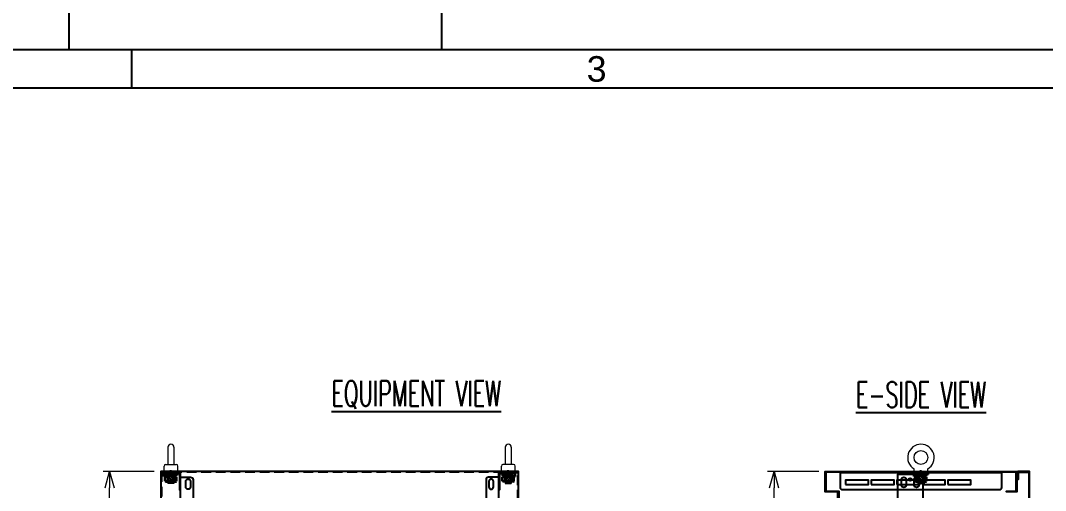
# Model space of a CAD drawing. Header units: millimetres. Extents: x 28713 to 59118, y -54378 to -19615.
# Drawn here: x 37368 to 39374, y -34504 to -33584 of the extents above; entities that cross this region are included whole.
import ezdxf
from ezdxf.enums import TextEntityAlignment as Align

# ---------------------------------------------------------------- set-up
doc = ezdxf.new("R2010")
doc.units = ezdxf.units.MM
doc.header["$LTSCALE"] = 3
for name, pattern in [('ACAD_ISO04W100', [30, 24, -3, 0, -3]), ('CACHE2', [4.7625, 3.175, -1.5875]), ('HIDDEN', [9.525, 6.35, -3.175])]:
    doc.linetypes.add(name, pattern=pattern)
for name, color, linetype in [('@.DM. NÉT CHÍNH', 7, 'Continuous'), ('@.TEXT', 7, 'Continuous'), ('@.VISIBLE', 7, 'Continuous'), ('centerline', 6, 'ACAD_ISO04W100'), ('dim', 7, 'Continuous'), ('equipments', 2, 'Continuous')]:
    doc.layers.add(name, color=color, linetype=linetype)
doc.layers.add('FORT', color=2, linetype='Continuous', lineweight=35)
doc.layers.add('POINTILLE', color=8, linetype='CACHE2', lineweight=25)
doc.styles.add('Ann_w01', font='romans.shx', dxfattribs={"width": 0.6, "bigfont": 'chineset.shx'})
doc.styles.add('Arial', font='arial.ttf')
doc.dimstyles.new('Dim 01_SC25', dxfattribs={"dimscale": 25, "dimtxt": 2, "dimasz": 1.3, "dimexe": 0.5, "dimexo": 0.5, "dimgap": 0.5, "dimtad": 1, "dimdec": 1, "dimzin": 12, "dimdsep": 46, "dimtxsty": 'Ann_w01', "dimblk": 'OPEN30', "dimcen": 1.5, "dimclrd": 6, "dimclre": 6, "dimclrt": 3, "dimadec": 1, "dimazin": 3, "dimtm": 1e-09, "dimtfac": 1, "dimtdec": 1, "dimtmove": 0, "dimatfit": 3, "dimldrblk": 'OPEN30', "dimfxl": 1, "dimtolj": 1, "dimlwd": 20, "dimlwe": 20, "dimarcsym": 0})

# ---------------------------------------------------------------- blocks, each defined once
blk = doc.blocks.new('KHUNG BAN VE (Made by Tung)')
at = {"layer": '@.VISIBLE', "color": 8}
blk.add_line((148.5, 207), (148.5, 210), dxfattribs=at)
for points in [[(0, 0), (297, 0), (297, 210), (0, 210)], [(3, 3), (294, 3), (294, 207), (3, 207)]]:
    blk.add_lwpolyline(points, close=True, dxfattribs=at)
at = {"layer": '@.TEXT', "color": 1, "style": 'Arial'}
blk.add_text('3', height=2, dxfattribs=at).set_placement((184.875, 208.5), align=Align.MIDDLE_CENTER)
for tag, height, p in [('DESIGNER_NAME', 2, (38, 15.5)), ('PROJECT_CODE', 2, (258.5, 15.5)), ('SCALE', 2, (289, 15.5)), ('APPROVED_NAME', 2, (38, 10.5)), ('CUSTOMER_NAME', 2, (258.5, 10.5)), ('PAGE', 2, (289, 10.5)), ('DRAWING_NAME', 4, (173, 8)), ('TOTAL', 2, (289, 5.5))]:
    blk.add_attdef(tag, text='', height=height, dxfattribs=at).set_placement(p, align=Align.MIDDLE_CENTER)
blk = doc.blocks.new('_Open30')
at = {"color": 0, "linetype": 'ByBlock', "lineweight": -2}
for p, q in [((-1, 0.268), (0, 0)), ((0, 0), (-1, -0.268)), ((0, 0), (-1, 0))]:
    blk.add_line(p, q, dxfattribs=at)
blk = doc.blocks.new('*D246')
at = {"layer": 'Defpoints', "color": 0, "transparency": 16777216}
for p in [(38842.4, -34466.3), (38942.4, -34466.3), (38942.4, -36166.3)]:
    blk.add_point(p, dxfattribs=at)
at = {"layer": 'dim', "color": 6, "lineweight": 20, "transparency": 16777216}
for p, q in [((38929.9, -34466.3), (38829.9, -34466.3)), ((38842.4, -36133.8), (38842.4, -34498.8)), ((38929.9, -36166.3), (38829.9, -36166.3))]:
    blk.add_line(p, q, dxfattribs=at)
at = {"layer": 'dim', "color": 6, "lineweight": 20, "transparency": 16777216, "xscale": 32.5, "yscale": 32.5, "zscale": 32.5}
for p, rotation in [((38842.4, -34466.3), 90), ((38842.4, -36166.3), 270)]:
    blk.add_blockref('_Open30', p, dxfattribs=dict(at, rotation=rotation))
at = {"layer": 'dim', "color": 3, "transparency": 16777216, "insert": (38804.9, -35316.3), "char_height": 50, "attachment_point": 5, "rotation": 90, "style": 'Ann_w01'}
blk.add_mtext('\\A1;1700', dxfattribs=at)
blk = doc.blocks.new('*D251')
at = {"layer": 'Defpoints', "color": 0, "transparency": 16777216}
for p in [(37542.4, -34466.3), (37642.4, -34466.3), (37642.4, -36166.3)]:
    blk.add_point(p, dxfattribs=at)
at = {"layer": 'dim', "color": 6, "lineweight": 20, "transparency": 16777216}
for p, q in [((37629.9, -34466.3), (37529.9, -34466.3)), ((37542.4, -36133.8), (37542.4, -34498.8)), ((37629.9, -36166.3), (37529.9, -36166.3))]:
    blk.add_line(p, q, dxfattribs=at)
at = {"layer": 'dim', "color": 6, "lineweight": 20, "transparency": 16777216, "xscale": 32.5, "yscale": 32.5, "zscale": 32.5}
for p, rotation in [((37542.4, -34466.3), 90), ((37542.4, -36166.3), 270)]:
    blk.add_blockref('_Open30', p, dxfattribs=dict(at, rotation=rotation))
at = {"layer": 'dim', "color": 3, "transparency": 16777216, "insert": (37504.9, -35316.3), "char_height": 50, "attachment_point": 5, "rotation": 90, "style": 'Ann_w01'}
blk.add_mtext('\\A1;1700', dxfattribs=at)
blk = doc.blocks.new('HM12_COTE')
at = {"layer": 'FORT'}
for p, q in [((-11, 9.2), (-9.5, 10)), ((-11, 0.8), (-11, 9.2)), ((-9.5, 0), (-11, 0.8)), ((9.5, 10), (-9.5, 10)), ((-9.5, 0), (9.5, 0)), ((-5.5, 0.8), (-5.5, 9.2)), ((5.5, 0.8), (5.5, 9.2)), ((11, 9.2), (9.5, 10)), ((9.5, 0), (11, 0.8)), ((11, 0.8), (11, 9.2))]:
    blk.add_line(p, q, dxfattribs=at)
for centre, radius, start, end in [((-8.2, 5.1), 4.86, 55.6159, 124.3841), ((-8.2, 4.9), 4.86, 235.6159, 304.3841), ((0, -8.2), 18.2, 72.4121, 107.5879), ((0, 18.2), 18.2, 252.4121, 287.5879), ((8.2, 5.1), 4.86, 55.6159, 124.3841), ((8.2, 4.9), 4.86, 235.6159, 304.3841)]:
    blk.add_arc(centre, radius, start, end, dxfattribs=at)
blk = doc.blocks.new('CALE_M12_IPN')
at = {"layer": 'FORT'}
for p, q in [((-13.5, 3.61), (13.5, 3.61)), ((-13.5, -1.89), (-13.5, 3.61)), ((13.5, 1.89), (-13.5, -1.89)), ((13.5, 3.61), (13.5, 1.89))]:
    blk.add_line(p, q, dxfattribs=at)
at = {"layer": 'POINTILLE'}
for p, q in [((-7, 3.61), (-7, -0.98)), ((7, 3.61), (7, 0.98))]:
    blk.add_line(p, q, dxfattribs=at)
blk = doc.blocks.new('RONDELLE_M12')
at = {"layer": 'FORT'}
blk.add_lwpolyline([(-13.5, 2.5), (-13.5, 0), (13.5, 0), (13.5, 2.5)], close=True, dxfattribs=at)
at = {"layer": 'POINTILLE'}
for p, q in [((-7, 0), (-7, 2.5)), ((7, 0), (7, 2.5))]:
    blk.add_line(p, q, dxfattribs=at)

msp = doc.modelspace()

# ---------------------------------------------------------------- linework, layer by layer
msp.add_line((38192.02, -32930.75), (38192.02, -33641.41))
at = {"color": 1}
msp.add_line((39287.42, -34469.3), (38972.42, -34469.3), dxfattribs=at)
for points in [[(37463.55, -30227.61), (39906.31, -30227.61), (39906.31, -33641.41), (37463.55, -33641.41)], [(37642.42, -36066.3), (38342.42, -36066.3), (38342.42, -34466.3), (37642.42, -34466.3)], [(38967.42, -34531.3), (38967.42, -34506.3), (38942.42, -34506.3), (38942.42, -34466.3), (39317.42, -34466.3), (39317.42, -34506.3), (39297.42, -34506.3), (39297.42, -34504.8), (39315.92, -34504.8), (39315.92, -34467.8), (38943.92, -34467.8), (38943.92, -34504.8), (38968.92, -34504.8), (38968.92, -34531.3)]]:
    msp.add_lwpolyline(points, close=True)
at = {"linetype": 'HIDDEN'}
msp.add_lwpolyline([(37643.92, -36064.8), (38340.92, -36064.8), (38340.92, -34467.8), (37643.92, -34467.8)], close=True, dxfattribs=at)
at = {"color": 1}
for points in [[(37680.92, -34502.8), (37680.92, -34467.8), (37643.92, -34467.8), (37643.92, -34469.3), (37679.42, -34469.3), (37679.42, -34502.8)], [(38303.92, -34502.8), (38303.92, -34467.8), (38340.92, -34467.8), (38340.92, -34469.3), (38305.42, -34469.3), (38305.42, -34502.8)], [(38982.42, -34492.3), (39027.42, -34492.3), (39027.42, -34483.3), (38982.42, -34483.3)], [(39032.42, -34492.3), (39077.42, -34492.3), (39077.42, -34483.3), (39032.42, -34483.3)], [(39082.42, -34492.3), (39127.42, -34492.3), (39127.42, -34483.3), (39082.42, -34483.3)], [(39132.42, -34492.3), (39177.42, -34492.3), (39177.42, -34483.3), (39132.42, -34483.3)], [(39182.42, -34492.3), (39227.42, -34492.3), (39227.42, -34483.3), (39182.42, -34483.3)]]:
    msp.add_lwpolyline(points, close=True, dxfattribs=at)
msp.add_lwpolyline([(38972.42, -34497.8), (38972.42, -34467.8), (39287.42, -34467.8), (39287.42, -34497.8, -0.4142136), (39282.42, -34502.8), (38977.42, -34502.8, -0.4142136)], format="xyb", close=True, dxfattribs=at)
at = {"color": 4}
msp.add_lwpolyline([(39340.92, -36064.8), (39320.92, -36064.8), (39320.92, -36051.3), (39319.42, -36051.3), (39319.42, -36066.3), (39342.42, -36066.3), (39342.42, -34466.3), (39319.42, -34466.3), (39319.42, -34481.3), (39320.92, -34481.3), (39320.92, -34467.8), (39340.92, -34467.8)], close=True, dxfattribs=at)
at = {"color": 151}
for points in [[(37680.92, -34477.8), (37700.92, -34477.8, -0.4142136), (37705.92, -34482.8), (37705.92, -36049.8, -0.4142136), (37700.92, -36054.8), (37680.92, -36054.8)], [(37691.42, -34496.8), (37691.42, -34485.8, -0.4142136), (37695.92, -34481.3), (37695.92, -34481.3, -0.4142136), (37700.42, -34485.8), (37700.42, -34496.8, -0.4142136), (37695.92, -34501.3), (37695.92, -34501.3, -0.4142136)], [(38303.92, -34477.8), (38283.92, -34477.8, 0.4142136), (38278.92, -34482.8), (38278.92, -36049.8, 0.4142136), (38283.92, -36054.8), (38303.92, -36054.8)], [(38293.42, -34496.8), (38293.42, -34485.8, 0.4142136), (38288.92, -34481.3), (38288.92, -34481.3, 0.4142136), (38284.42, -34485.8), (38284.42, -34496.8, 0.4142136), (38288.92, -34501.3), (38288.92, -34501.3, 0.4142136)]]:
    msp.add_lwpolyline(points, format="xyb", close=True, dxfattribs=at)
at = {"layer": '@.DM. NÉT CHÍNH', "color": 8}
for points in [[(39100.92, -34482.3), (39100.92, -34493.3, -0.4142136), (39096.42, -34497.8), (39096.42, -34497.8, -0.4142136), (39091.92, -34493.3), (39091.92, -34482.3, -0.4142136), (39096.42, -34477.8), (39096.42, -34477.8, -0.4142136)], [(39125.92, -34482.3), (39125.92, -34493.3, -0.4142136), (39121.42, -34497.8), (39121.42, -34497.8, -0.4142136), (39116.92, -34493.3), (39116.92, -34482.3, -0.4142136), (39121.42, -34477.8), (39121.42, -34477.8, -0.4142136)]]:
    msp.add_lwpolyline(points, format="xyb", close=True, dxfattribs=at)
msp.add_circle((39108.92, -34482.3), 2.5, dxfattribs=at)
at = {"layer": '@.VISIBLE', "color": 8}
msp.add_lwpolyline([(39083.92, -36059.8), (39133.92, -36059.8), (39133.92, -34472.8), (39083.92, -34472.8)], close=True, dxfattribs=at)
at = {"layer": 'centerline'}
for p, q in [((37662.42, -34468.3), (37662.42, -34464.3)), ((38322.42, -34468.3), (38322.42, -34464.3)), ((39129.92, -34468.3), (39129.92, -34464.3))]:
    msp.add_line(p, q, dxfattribs=at)
at = {"layer": 'equipments', "lineweight": 0}
for p, q in [((37656.42, -34419.3), (37656.42, -34452.8)), ((37668.42, -34419.3), (37668.42, -34452.8)), ((38316.42, -34419.3), (38316.42, -34452.8)), ((38328.42, -34419.3), (38328.42, -34452.8)), ((37652.09, -34452.8), (37672.75, -34452.8)), ((38332.75, -34452.8), (38312.09, -34452.8)), ((37648.92, -34466.3), (37648.92, -34455.97)), ((37675.92, -34466.3), (37648.92, -34466.3)), ((37656.42, -34466.3), (37656.42, -34490.3)), ((37668.42, -34466.3), (37656.42, -34466.3)), ((37668.42, -34466.3), (37668.42, -34490.3)), ((37675.92, -34466.3), (37675.92, -34455.97)), ((38308.92, -34466.3), (38308.92, -34455.97)), ((38308.92, -34466.3), (38335.92, -34466.3)), ((38316.42, -34466.3), (38316.42, -34490.3)), ((38316.42, -34466.3), (38328.42, -34466.3)), ((38328.42, -34466.3), (38328.42, -34490.3)), ((38335.92, -34466.3), (38335.92, -34455.97)), ((39116.42, -34466.3), (39116.42, -34461.52)), ((39143.42, -34466.3), (39116.42, -34466.3)), ((39123.92, -34466.3), (39123.92, -34490.3)), ((39135.92, -34466.3), (39123.92, -34466.3)), ((39135.92, -34466.3), (39135.92, -34490.3)), ((39143.42, -34466.3), (39143.42, -34461.52)), ((37668.42, -34490.3), (37656.42, -34490.3)), ((38316.42, -34490.3), (38328.42, -34490.3)), ((39135.92, -34490.3), (39123.92, -34490.3))]:
    msp.add_line(p, q, dxfattribs=at)
at = {"layer": 'equipments', "color": 8, "lineweight": 0}
for p, q in [((37668.42, -34467.3), (37656.42, -34469.3)), ((37668.42, -34469.3), (37656.42, -34471.3)), ((37668.42, -34471.3), (37656.42, -34473.3)), ((37668.42, -34473.3), (37656.42, -34475.3)), ((38316.42, -34467.3), (38328.42, -34469.3)), ((38316.42, -34469.3), (38328.42, -34471.3)), ((38316.42, -34471.3), (38328.42, -34473.3)), ((38316.42, -34473.3), (38328.42, -34475.3)), ((39135.92, -34467.3), (39123.92, -34469.3)), ((39135.92, -34469.3), (39123.92, -34471.3)), ((39135.92, -34471.3), (39123.92, -34473.3)), ((39135.92, -34473.3), (39123.92, -34475.3)), ((37668.42, -34475.3), (37656.42, -34477.3)), ((37668.42, -34477.3), (37656.42, -34479.3)), ((37668.42, -34479.3), (37656.42, -34481.3)), ((37668.42, -34481.3), (37656.42, -34483.3)), ((37668.42, -34483.3), (37656.42, -34485.3)), ((37668.42, -34485.3), (37656.42, -34487.3)), ((37668.42, -34487.3), (37656.42, -34489.3)), ((38316.42, -34475.3), (38328.42, -34477.3)), ((38316.42, -34477.3), (38328.42, -34479.3)), ((38316.42, -34479.3), (38328.42, -34481.3)), ((38316.42, -34481.3), (38328.42, -34483.3)), ((38316.42, -34483.3), (38328.42, -34485.3)), ((38316.42, -34485.3), (38328.42, -34487.3)), ((38316.42, -34487.3), (38328.42, -34489.3)), ((39135.92, -34475.3), (39123.92, -34477.3)), ((39135.92, -34477.3), (39123.92, -34479.3)), ((39135.92, -34479.3), (39123.92, -34481.3)), ((39135.92, -34481.3), (39123.92, -34483.3)), ((39135.92, -34483.3), (39123.92, -34485.3)), ((39135.92, -34485.3), (39123.92, -34487.3)), ((39135.92, -34487.3), (39123.92, -34489.3))]:
    msp.add_line(p, q, dxfattribs=at)
at = {"layer": 'equipments', "lineweight": 0}
msp.add_circle((39129.92, -34439.3), 13.5, dxfattribs=at)
for centre, radius, start, end in [((37662.42, -34419.3), 6, 0, 180), ((38322.42, -34419.3), 6, 0, 180), ((39129.92, -34439.3), 26, 301.28067, 238.71933), ((37652.09, -34455.97), 3.17, 90, 180), ((37672.75, -34455.97), 3.17, 0, 90), ((38312.09, -34455.97), 3.17, 90, 180), ((38332.75, -34455.97), 3.17, 0, 90)]:
    msp.add_arc(centre, radius, start, end, dxfattribs=at)

# ---------------------------------------------------------------- block references
for name, p in [('RONDELLE_M12', (37662.42, -34470.8)), ('CALE_M12_IPN', (37662.42, -34474.41)), ('RONDELLE_M12', (39129.92, -34470.8)), ('CALE_M12_IPN', (39129.92, -34474.41)), ('HM12_COTE', (37662.42, -34486.3)), ('HM12_COTE', (39129.92, -34486.3))]:
    msp.add_blockref(name, p)
at = {"xscale": -1}
for name, p in [('RONDELLE_M12', (38322.42, -34470.8)), ('CALE_M12_IPN', (38322.42, -34474.41)), ('HM12_COTE', (38322.42, -34486.3))]:
    msp.add_blockref(name, p, dxfattribs=at)
at = {"layer": '@.VISIBLE', "xscale": 25, "yscale": 25, "zscale": 25}
msp.add_blockref('KHUNG BAN VE (Made by Tung)', (33873.47, -38891.41), dxfattribs=at)

# ---------------------------------------------------------------- texts
at = {"layer": 'dim', "color": 2, "char_height": 50, "attachment_point": 5, "style": 'Ann_w01'}
for s, insert in [('\\A1;{\\LEQUIPMENT VIEW}', (38142.42, -34316.3)), ('\\A1;{\\LE-SIDE VIEW}', (39129.92, -34316.3))]:
    msp.add_mtext(s, dxfattribs=dict(at, insert=insert))

# ---------------------------------------------------------------- dimensions: what is measured, and where the dimension line sits
at = {"layer": 'dim'}
for base, p1, p2, picture, middle in [((37542.42, -34466.3), (37642.42, -36166.3), (37642.42, -34466.3), '*D251', (37504.92, -35316.3)), ((38842.42, -34466.3), (38942.42, -36166.3), (38942.42, -34466.3), '*D246', (38804.92, -35316.3))]:
    dim = msp.add_linear_dim(base=base, p1=p1, p2=p2, angle=90, dimstyle='Dim 01_SC25', dxfattribs=at)
    dim.commit()
    dim.dimension.update_dxf_attribs({"geometry": picture, "text_midpoint": middle})

doc.saveas('drawing.dxf')
